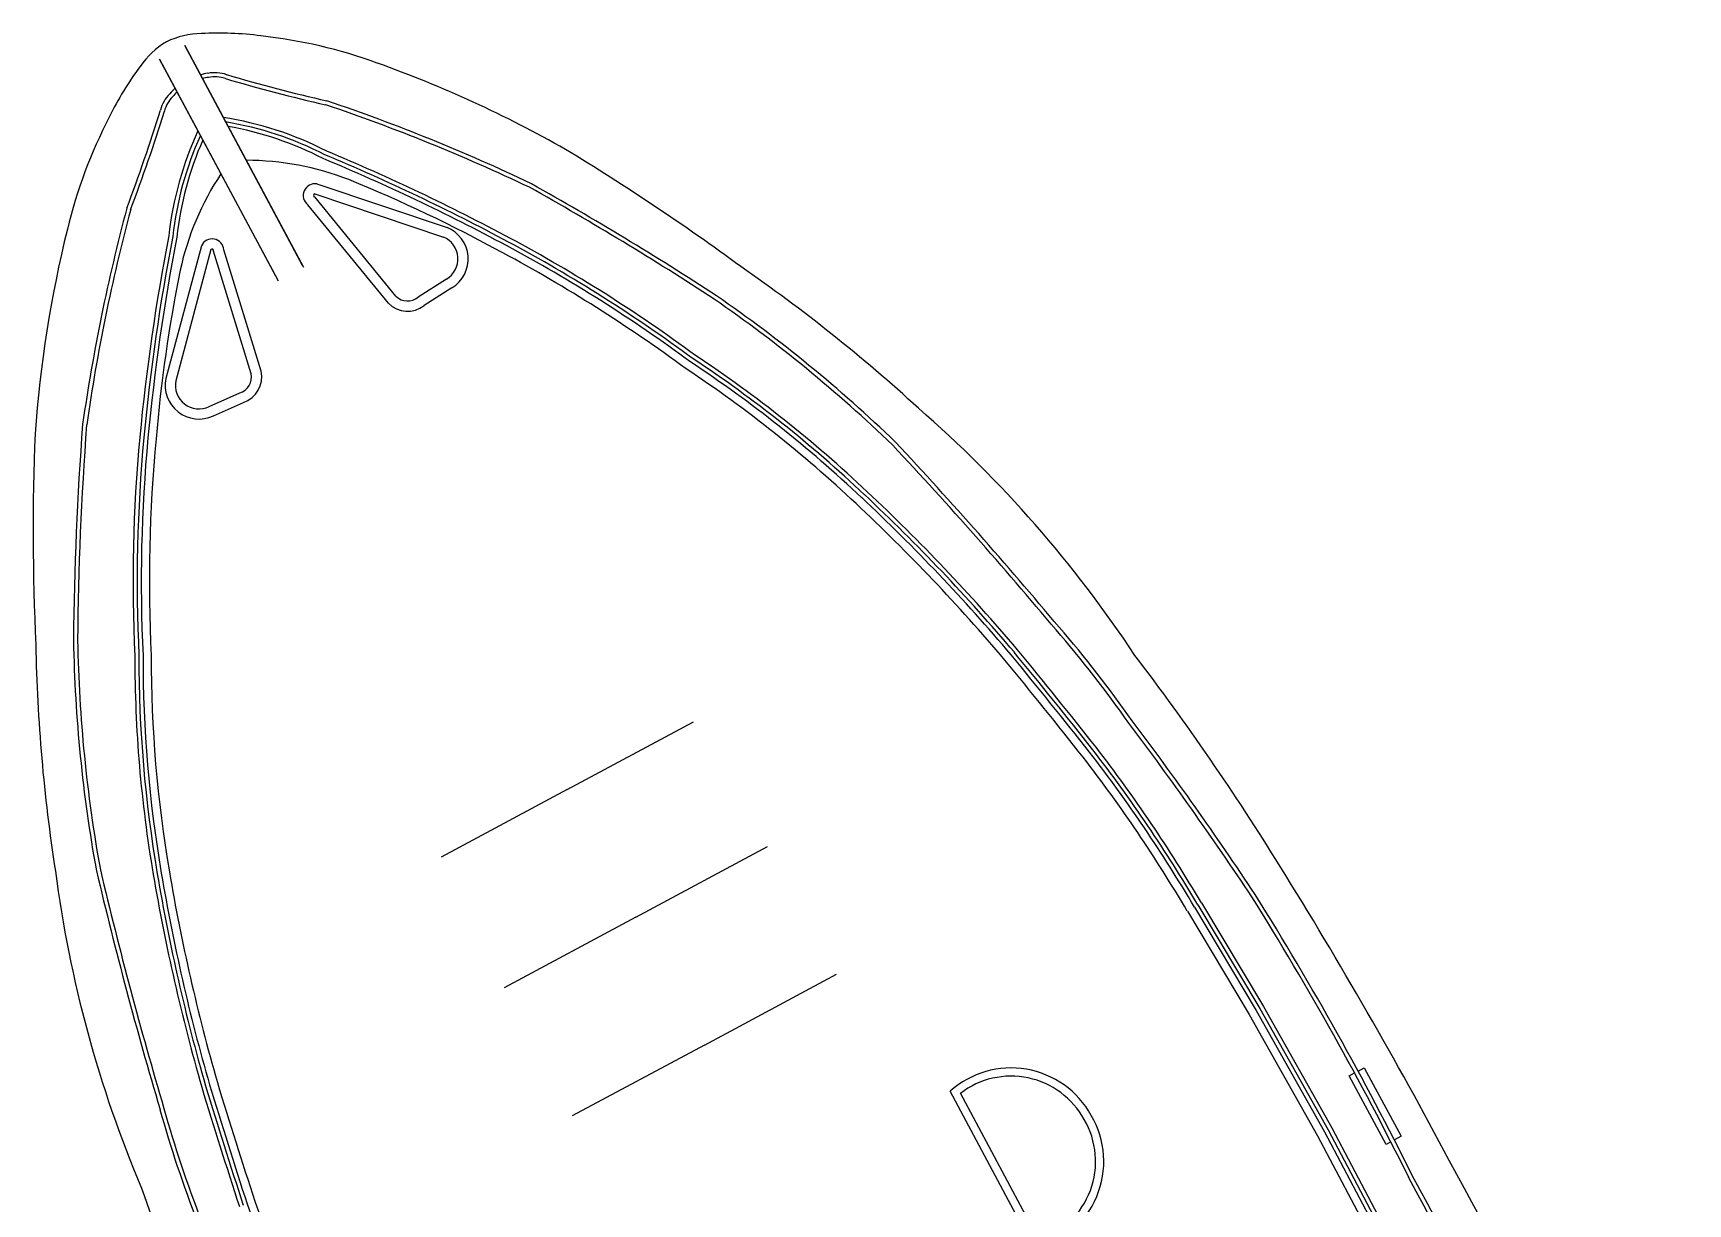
# Model space of a CAD drawing. Header units: metres. Extents: x 267365 to 277461, y 2088854 to 2108025.
# Drawn here: x 271102.91 to 271134.03, y 2092263.97 to 2092285.98 of the extents above; entities that cross this region are included whole.
import ezdxf

# ---------------------------------------------------------------- set-up
doc = ezdxf.new("R2010")
doc.units = ezdxf.units.M

msp = doc.modelspace()

# ---------------------------------------------------------------- linework, layer by layer
at = {"color": 30}
for p, q in [((271105.764, 2092285.749), (271107.998, 2092281.583)), ((271107.98, 2092281.615), (271105.764, 2092285.749)), ((271105.764, 2092285.749), (271107.998, 2092281.583)), ((271107.98, 2092281.615), (271105.764, 2092285.749)), ((271107.506, 2092281.361), (271105.29, 2092285.495)), ((271105.29, 2092285.495), (271107.524, 2092281.329)), ((271107.506, 2092281.361), (271105.29, 2092285.495)), ((271105.29, 2092285.495), (271107.524, 2092281.329)), ((271108.25, 2092283.15), (271110.697, 2092282.329)), ((271108.25, 2092283.15), (271110.697, 2092282.329)), ((271109.736, 2092281.038), (271108.208, 2092282.905)), ((271109.736, 2092281.038), (271108.208, 2092282.905)), ((271108.21, 2092282.961), (271110.63, 2092282.149)), ((271108.21, 2092282.961), (271110.63, 2092282.149)), ((271109.594, 2092280.909), (271108.081, 2092282.756)), ((271109.594, 2092280.909), (271108.081, 2092282.756)), ((271106.079, 2092281.986), (271105.409, 2092279.493)), ((271106.079, 2092281.986), (271105.409, 2092279.493)), ((271106.258, 2092281.914), (271105.596, 2092279.45)), ((271106.258, 2092281.914), (271105.596, 2092279.45)), ((271107.016, 2092279.579), (271106.306, 2092281.885)), ((271107.016, 2092279.579), (271106.306, 2092281.885)), ((271107.202, 2092279.626), (271106.5, 2092281.909)), ((271107.202, 2092279.626), (271106.5, 2092281.909)), ((271110.687, 2092281.357), (271110.155, 2092281.02)), ((271110.687, 2092281.357), (271110.155, 2092281.02)), ((271110.788, 2092281.194), (271110.266, 2092280.864)), ((271110.788, 2092281.194), (271110.266, 2092280.864)), ((271106.223, 2092278.964), (271106.799, 2092279.221)), ((271106.223, 2092278.964), (271106.799, 2092279.221)), ((271106.303, 2092278.789), (271106.867, 2092279.041)), ((271106.303, 2092278.789), (271106.867, 2092279.041)), ((271112.956, 2092271.766), (271115.33, 2092273.039)), ((271112.956, 2092271.766), (271115.33, 2092273.039)), ((271112.956, 2092271.766), (271115.33, 2092273.039)), ((271112.956, 2092271.766), (271110.583, 2092270.494)), ((271112.956, 2092271.766), (271110.583, 2092270.494)), ((271112.956, 2092271.766), (271110.583, 2092270.494)), ((271114.245, 2092269.363), (271116.722, 2092270.691)), ((271114.245, 2092269.363), (271116.722, 2092270.691)), ((271114.245, 2092269.363), (271116.722, 2092270.691)), ((271124.615, 2092269.475), (271125.778, 2092267.533)), ((271124.615, 2092269.475), (271125.778, 2092267.533)), ((271124.747, 2092269.553), (271125.911, 2092267.61)), ((271124.747, 2092269.553), (271125.911, 2092267.61)), ((271124.813, 2092269.593), (271125.977, 2092267.649)), ((271124.813, 2092269.593), (271125.977, 2092267.649)), ((271124.878, 2092269.632), (271126.044, 2092267.687)), ((271124.878, 2092269.632), (271126.044, 2092267.687)), ((271114.245, 2092269.363), (271111.768, 2092268.034)), ((271114.245, 2092269.363), (271111.768, 2092268.034)), ((271114.245, 2092269.363), (271111.768, 2092268.034)), ((271115.534, 2092266.959), (271118.018, 2092268.291)), ((271115.534, 2092266.959), (271118.018, 2092268.291)), ((271115.534, 2092266.959), (271118.018, 2092268.291)), ((271125.911, 2092267.61), (271127.196, 2092265.328)), ((271125.911, 2092267.61), (271127.196, 2092265.328)), ((271125.977, 2092267.649), (271127.263, 2092265.365)), ((271125.977, 2092267.649), (271127.263, 2092265.365)), ((271126.044, 2092267.687), (271127.33, 2092265.402)), ((271126.044, 2092267.687), (271127.33, 2092265.402)), ((271125.778, 2092267.533), (271127.061, 2092265.255)), ((271125.778, 2092267.533), (271127.061, 2092265.255)), ((271115.534, 2092266.959), (271113.05, 2092265.627)), ((271115.534, 2092266.959), (271113.05, 2092265.627)), ((271115.534, 2092266.959), (271113.05, 2092265.627)), ((271127.659, 2092266.382), (271127.758, 2092266.435)), ((271127.659, 2092266.382), (271127.758, 2092266.435)), ((271128.351, 2092265.093), (271127.659, 2092266.382)), ((271128.351, 2092265.093), (271127.659, 2092266.382)), ((271127.825, 2092266.471), (271127.942, 2092266.534)), ((271127.825, 2092266.471), (271127.942, 2092266.534)), ((271127.942, 2092266.534), (271128.634, 2092265.244)), ((271127.942, 2092266.534), (271128.634, 2092265.244)), ((271121.75, 2092263.114), (271120.154, 2092266.09)), ((271121.75, 2092263.114), (271120.154, 2092266.09)), ((271121.826, 2092263.296), (271120.349, 2092266.052)), ((271121.826, 2092263.296), (271120.349, 2092266.052)), ((271127.263, 2092265.365), (271129.257, 2092261.589)), ((271127.263, 2092265.365), (271129.257, 2092261.589)), ((271127.33, 2092265.402), (271129.325, 2092261.625)), ((271127.33, 2092265.402), (271129.325, 2092261.625)), ((271127.061, 2092265.255), (271129.054, 2092261.481)), ((271127.061, 2092265.255), (271129.054, 2092261.481)), ((271127.196, 2092265.328), (271129.19, 2092261.553)), ((271127.196, 2092265.328), (271129.19, 2092261.553)), ((271128.439, 2092265.14), (271128.351, 2092265.093)), ((271128.439, 2092265.14), (271128.351, 2092265.093)), ((271128.634, 2092265.244), (271128.507, 2092265.177)), ((271128.634, 2092265.244), (271128.507, 2092265.177))]:
    msp.add_line(p, q, dxfattribs=at)
for centre, radius, start, end in [((271106.115, 2092284.342), 1.635, 91.1992, 115.1488), ((271106.115, 2092284.342), 1.635, 91.1992, 115.1488), ((271106.404, 2092279.965), 6.02, 82.4602, 93.0786), ((271106.404, 2092279.965), 6.02, 82.4602, 93.0786), ((271106.148, 2092276.5), 9.491, 70.0542, 83.6778), ((271106.148, 2092276.5), 9.491, 70.0542, 83.6778), ((271106.268, 2092284.424), 1.635, 121.2515, 145.2011), ((271106.268, 2092284.424), 1.635, 121.2515, 145.2011), ((271109.753, 2092281.761), 6.02, 143.3217, 153.9401), ((271109.753, 2092281.761), 6.02, 143.3217, 153.9401), ((271101.713, 2092264.015), 22.74, 60.4606, 70.2801), ((271101.713, 2092264.015), 22.74, 60.4606, 70.2801), ((271106.368, 2092283.982), 1.258, 97.7444, 104.2609), ((271106.368, 2092283.982), 1.258, 97.7444, 104.2609), ((271106.368, 2092283.982), 1.181, 97.6349, 103.3356), ((271106.368, 2092283.982), 1.181, 97.6349, 103.3356), ((271106.329, 2092284.558), 0.683, 70.8921, 101.058), ((271106.329, 2092284.558), 0.683, 70.8921, 101.058), ((271106.329, 2092284.558), 0.606, 70.7267, 101.2635), ((271106.329, 2092284.558), 0.606, 70.7267, 101.2635), ((271115.579, 2092315.872), 32.046, 253.5965, 257.0877), ((271115.579, 2092315.872), 32.046, 253.5965, 257.0877), ((271115.579, 2092315.872), 31.969, 253.5999, 257.0946), ((271115.579, 2092315.872), 31.969, 253.5999, 257.0946), ((271105.969, 2092284.365), 0.683, 135.3423, 165.5081), ((271105.969, 2092284.365), 0.683, 135.3423, 165.5081), ((271105.969, 2092284.365), 0.606, 135.1368, 165.6736), ((271105.969, 2092284.365), 0.606, 135.1368, 165.6736), ((271106.428, 2092284.014), 1.258, 132.1393, 138.6559), ((271106.428, 2092284.014), 1.258, 132.1393, 138.6559), ((271106.428, 2092284.014), 1.181, 133.0647, 138.7654), ((271106.428, 2092284.014), 1.181, 133.0647, 138.7654), ((271097.289, 2092251.655), 34.885, 64.5462, 71.3599), ((271097.289, 2092251.655), 34.885, 64.5462, 71.3599), ((271112.781, 2092280.056), 9.491, 152.7225, 166.3461), ((271112.781, 2092280.056), 9.491, 152.7225, 166.3461), ((271074.768, 2092293.989), 31.969, 339.3057, 342.8004), ((271074.768, 2092293.989), 31.969, 339.3057, 342.8004), ((271074.768, 2092293.989), 32.046, 339.3126, 342.8038), ((271074.768, 2092293.989), 32.046, 339.3126, 342.8038), ((271105.488, 2092278.026), 6.452, 62.8323, 81.0908), ((271105.488, 2092278.026), 6.452, 62.8323, 81.0908), ((271097.289, 2092251.655), 34.808, 64.5504, 71.3535), ((271097.289, 2092251.655), 34.808, 64.5504, 71.3535), ((271111.875, 2092281.451), 6.452, 155.3094, 173.568), ((271111.875, 2092281.451), 6.452, 155.3094, 173.568), ((271111.875, 2092281.451), 6.375, 155.833, 173.5952), ((271111.875, 2092281.451), 6.375, 155.833, 173.5952), ((271105.488, 2092278.026), 6.375, 62.8051, 80.5673), ((271105.488, 2092278.026), 6.375, 62.8051, 80.5673), ((271105.488, 2092278.026), 6.298, 62.7775, 80.027), ((271105.488, 2092278.026), 6.298, 62.7775, 80.027), ((271111.875, 2092281.451), 6.298, 156.3732, 173.6228), ((271111.875, 2092281.451), 6.298, 156.3732, 173.6228), ((271093.146, 2092247.126), 39.701, 61.8313, 67.3518), ((271093.146, 2092247.126), 39.701, 61.8313, 67.3518), ((271089.533, 2092245.26), 45.082, 53.7035, 58.7451), ((271089.533, 2092245.26), 45.082, 53.7035, 58.7451), ((271106.91, 2092278.226), 5.367, 68.7994, 89.9015), ((271106.91, 2092278.226), 5.367, 68.7994, 89.9015), ((271093.146, 2092247.126), 39.547, 61.8314, 67.3606), ((271093.146, 2092247.126), 39.547, 61.8314, 67.3606), ((271093.146, 2092247.126), 39.624, 61.8313, 67.3562), ((271093.146, 2092247.126), 39.624, 61.8313, 67.3562), ((271110.921, 2092280.377), 5.367, 146.4988, 167.6008), ((271110.921, 2092280.377), 5.367, 146.4988, 167.6008), ((271108.213, 2092282.933), 0.22, 80.3972, 233.1437), ((271108.213, 2092282.933), 0.22, 80.3972, 233.1437), ((271098.377, 2092257.489), 27.79, 61.2533, 67.8586), ((271098.377, 2092257.489), 27.79, 61.2533, 67.8586), ((271082.556, 2092230.113), 60.802, 56.8987, 60.73244), ((271082.556, 2092230.113), 60.802, 56.8987, 60.73244), ((271108.213, 2092282.933), 0.0285, 96.514, 258.455), ((271108.213, 2092282.933), 0.0285, 96.514, 258.455), ((271082.556, 2092230.113), 60.726, 56.89969, 60.73003), ((271082.556, 2092230.113), 60.726, 56.89969, 60.73003), ((271138.378, 2092273.687), 34.885, 165.0404, 171.854), ((271138.378, 2092273.687), 34.885, 165.0404, 171.854), ((271138.378, 2092273.687), 34.808, 165.0467, 171.8498), ((271138.378, 2092273.687), 34.808, 165.0467, 171.8498), ((271125.634, 2092276.842), 22.74, 166.1202, 175.9397), ((271125.634, 2092276.842), 22.74, 166.1202, 175.9397), ((271144.442, 2092274.631), 39.701, 169.0485, 174.569), ((271144.442, 2092274.631), 39.701, 169.0485, 174.569), ((271110.457, 2092281.739), 0.637, 301.3123, 67.9216), ((271110.457, 2092281.739), 0.637, 301.3123, 67.9216), ((271144.442, 2092274.631), 39.624, 169.0441, 174.569), ((271144.442, 2092274.631), 39.624, 169.0441, 174.569), ((271144.442, 2092274.631), 39.547, 169.0397, 174.5688), ((271144.442, 2092274.631), 39.547, 169.0397, 174.5688), ((271106.28, 2092281.896), 0.22, 3.2566, 156.003), ((271106.28, 2092281.896), 0.22, 3.2566, 156.003), ((271106.28, 2092281.896), 0.0285, 337.9453, 139.8863), ((271106.28, 2092281.896), 0.0285, 337.9453, 139.8863), ((271110.457, 2092281.739), 0.445, 301.1089, 67.2299), ((271110.457, 2092281.739), 0.445, 301.1089, 67.2299), ((271098.088, 2092256.45), 28.842, 53.6288, 61.7411), ((271098.088, 2092256.45), 28.842, 53.6288, 61.7411), ((271098.088, 2092256.45), 28.995, 53.6364, 61.7414), ((271098.088, 2092256.45), 28.995, 53.6364, 61.7414), ((271098.088, 2092256.45), 29.072, 53.6402, 61.7415), ((271098.088, 2092256.45), 29.072, 53.6402, 61.7415), ((271098.088, 2092256.45), 29.149, 53.6439, 61.7416), ((271098.088, 2092256.45), 29.149, 53.6439, 61.7416), ((271098.312, 2092255.697), 31.486, 47.5572, 55.3346), ((271098.312, 2092255.697), 31.486, 47.5572, 55.3346), ((271132.916, 2092276.009), 27.79, 168.5417, 175.147), ((271132.916, 2092276.009), 27.79, 168.5417, 175.147), ((271109.955, 2092281.262), 0.314, 225.6922, 309.5333), ((271109.955, 2092281.262), 0.314, 225.6922, 309.5333), ((271100.373, 2092258.794), 26.979, 46.1167, 55.3335), ((271100.373, 2092258.794), 26.979, 46.1167, 55.3335), ((271100.373, 2092258.794), 27.056, 46.1123, 55.3357), ((271100.373, 2092258.794), 27.056, 46.1123, 55.3357), ((271109.955, 2092281.262), 0.505, 224.3346, 308.0062), ((271109.955, 2092281.262), 0.505, 224.3346, 308.0062), ((271102.067, 2092259.842), 23.78, 46.664, 56.5035), ((271102.067, 2092259.842), 23.78, 46.664, 56.5035), ((271102.067, 2092259.842), 23.934, 46.6645, 56.4943), ((271102.067, 2092259.842), 23.934, 46.6645, 56.4943), ((271102.067, 2092259.842), 24.011, 46.6648, 56.4897), ((271102.067, 2092259.842), 24.011, 46.6648, 56.4897), ((271102.067, 2092259.842), 24.087, 46.665, 56.4852), ((271102.067, 2092259.842), 24.087, 46.665, 56.4852), ((271106.033, 2092279.366), 0.637, 168.4786, 295.088), ((271106.033, 2092279.366), 0.637, 168.4786, 295.088), ((271106.033, 2092279.366), 0.445, 169.1704, 295.2913), ((271106.033, 2092279.366), 0.445, 169.1704, 295.2913), ((271106.708, 2092279.521), 0.314, 286.867, 10.7081), ((271106.708, 2092279.521), 0.314, 286.867, 10.7081), ((271106.708, 2092279.521), 0.505, 288.3941, 12.0656), ((271106.708, 2092279.521), 0.505, 288.3941, 12.0656), ((271104.572, 2092261.71), 22.831, 33.4205, 48.9677), ((271104.572, 2092261.71), 22.831, 33.4205, 48.9677), ((271147.996, 2092276.607), 45.082, 177.6552, 182.6967), ((271147.996, 2092276.607), 45.082, 177.6552, 182.6967), ((271164.473, 2092274.037), 60.802, 175.66783, 179.50157), ((271164.473, 2092274.037), 60.802, 175.66783, 179.50157), ((271164.473, 2092274.037), 60.726, 175.67024, 179.50058), ((271164.473, 2092274.037), 60.726, 175.67024, 179.50058), ((271133.942, 2092275.675), 29.149, 174.6587, 182.7563), ((271133.942, 2092275.675), 29.149, 174.6587, 182.7563), ((271133.942, 2092275.675), 29.072, 174.6588, 182.7601), ((271133.942, 2092275.675), 29.072, 174.6588, 182.7601), ((271133.942, 2092275.675), 28.995, 174.6589, 182.7639), ((271133.942, 2092275.675), 28.995, 174.6589, 182.7639), ((271133.942, 2092275.675), 28.842, 174.6592, 182.7715), ((271133.942, 2092275.675), 28.842, 174.6592, 182.7715), ((271057.837, 2092221.008), 83.819, 39.89132, 43.06285), ((271057.837, 2092221.008), 83.819, 39.89132, 43.06285), ((271057.837, 2092221.008), 83.895, 39.89177, 43.06425), ((271057.837, 2092221.008), 83.895, 39.89177, 43.06425), ((271093.925, 2092251.071), 35.902, 40.306, 46.8206), ((271093.925, 2092251.071), 35.902, 40.306, 46.8206), ((271093.925, 2092251.071), 35.979, 40.3051, 46.8205), ((271093.925, 2092251.071), 35.979, 40.3051, 46.8205), ((271093.925, 2092251.071), 36.055, 40.3042, 46.8203), ((271093.925, 2092251.071), 36.055, 40.3042, 46.8203), ((271093.925, 2092251.071), 35.748, 40.3079, 46.821), ((271093.925, 2092251.071), 35.748, 40.3079, 46.821), ((271105.617, 2092260.45), 21.866, 35.0556, 40.8897), ((271105.617, 2092260.45), 21.866, 35.0556, 40.8897), ((271105.617, 2092260.45), 21.943, 35.0591, 40.8879), ((271105.617, 2092260.45), 21.943, 35.0591, 40.8879), ((271134.444, 2092275.072), 31.486, 181.0657, 188.8431), ((271134.444, 2092275.072), 31.486, 181.0657, 188.8431), ((271130.724, 2092275.068), 27.056, 181.0645, 190.2879), ((271130.724, 2092275.068), 27.056, 181.0645, 190.2879), ((271130.724, 2092275.068), 26.979, 181.0668, 190.2836), ((271130.724, 2092275.068), 26.979, 181.0668, 190.2836), ((271029.209, 2092198.564), 119.386, 38.30191, 39.43136), ((271029.209, 2092198.564), 119.386, 38.30191, 39.43136), ((271128.914, 2092274.238), 24.087, 179.9151, 189.7352), ((271128.914, 2092274.238), 24.087, 179.9151, 189.7352), ((271128.914, 2092274.238), 24.011, 179.9106, 189.7355), ((271128.914, 2092274.238), 24.011, 179.9106, 189.7355), ((271128.914, 2092274.238), 23.934, 179.906, 189.7357), ((271128.914, 2092274.238), 23.934, 179.906, 189.7357), ((271128.914, 2092274.238), 23.78, 179.8968, 189.7362), ((271128.914, 2092274.238), 23.78, 179.8968, 189.7362), ((271029.209, 2092198.564), 119.079, 38.3027, 39.43024), ((271029.209, 2092198.564), 119.079, 38.3027, 39.43024), ((271029.209, 2092198.564), 119.233, 38.30231, 39.4308), ((271029.209, 2092198.564), 119.233, 38.30231, 39.4308), ((271029.209, 2092198.564), 119.309, 38.30211, 39.43108), ((271029.209, 2092198.564), 119.309, 38.30211, 39.43108), ((271084.616, 2092244.508), 49.078, 31.7291, 37.3534), ((271084.616, 2092244.508), 49.078, 31.7291, 37.3534), ((271070.444, 2092232.993), 66.468, 33.56916, 37.01545), ((271070.444, 2092232.993), 66.468, 33.56916, 37.01545), ((271070.444, 2092232.993), 66.545, 33.56828, 37.01432), ((271070.444, 2092232.993), 66.545, 33.56828, 37.01432), ((271100.744, 2092255.444), 27.996, 30.4497, 37.6885), ((271100.744, 2092255.444), 27.996, 30.4497, 37.6885), ((271100.744, 2092255.444), 27.689, 30.4497, 37.6851), ((271100.744, 2092255.444), 27.689, 30.4497, 37.6851), ((271100.744, 2092255.444), 27.843, 30.4497, 37.6868), ((271100.744, 2092255.444), 27.843, 30.4497, 37.6868), ((271100.744, 2092255.444), 27.919, 30.4497, 37.6877), ((271100.744, 2092255.444), 27.919, 30.4497, 37.6877), ((271125.972, 2092273.185), 22.831, 187.4326, 202.9797), ((271125.972, 2092273.185), 22.831, 187.4326, 202.9797), ((271185.737, 2092289.588), 83.895, 193.33602, 196.50849), ((271185.737, 2092289.588), 83.895, 193.33602, 196.50849), ((271185.737, 2092289.588), 83.819, 193.33742, 196.50895), ((271185.737, 2092289.588), 83.819, 193.33742, 196.50895), ((271140.726, 2092276.165), 36.055, 189.58, 196.0961), ((271140.726, 2092276.165), 36.055, 189.58, 196.0961), ((271140.726, 2092276.165), 35.979, 189.5798, 196.0952), ((271140.726, 2092276.165), 35.979, 189.5798, 196.0952), ((271140.726, 2092276.165), 35.902, 189.5796, 196.0942), ((271140.726, 2092276.165), 35.902, 189.5796, 196.0942), ((271140.726, 2092276.165), 35.748, 189.5793, 196.0923), ((271140.726, 2092276.165), 35.748, 189.5793, 196.0923), ((271046.567, 2092220.745), 93.938, 27.96001, 31.85219), ((271046.567, 2092220.745), 93.938, 27.96001, 31.85219), ((271073.815, 2092237.198), 61.357, 26.39387, 32.0383), ((271073.815, 2092237.198), 61.357, 26.39387, 32.0383), ((271073.815, 2092237.198), 61.433, 26.39504, 32.03925), ((271073.815, 2092237.198), 61.433, 26.39504, 32.03925), ((271121.301, 2092264.81), 1.719, 28.7508, 131.8847), ((271121.301, 2092264.81), 1.719, 28.7508, 131.8847), ((271121.301, 2092264.81), 1.565, 28.669, 127.5065), ((271121.301, 2092264.81), 1.565, 28.669, 127.5065), ((271220.272, 2092301.012), 119.386, 196.9689, 198.09835), ((271220.272, 2092301.012), 119.386, 196.9689, 198.09835), ((271220.272, 2092301.012), 119.309, 196.96918, 198.09816), ((271220.272, 2092301.012), 119.309, 196.96918, 198.09816), ((271220.272, 2092301.012), 119.233, 196.96946, 198.09796), ((271220.272, 2092301.012), 119.233, 196.96946, 198.09796), ((271220.272, 2092301.012), 119.079, 196.97003, 198.09756), ((271220.272, 2092301.012), 119.079, 196.97003, 198.09756), ((271126.443, 2092271.617), 21.943, 195.5124, 201.3412), ((271126.443, 2092271.617), 21.943, 195.5124, 201.3412), ((271126.443, 2092271.617), 21.866, 195.5106, 201.3446), ((271126.443, 2092271.617), 21.866, 195.5106, 201.3446), ((271121.334, 2092264.772), 1.71, 284.0967, 30.4009), ((271121.334, 2092264.772), 1.71, 284.0967, 30.4009), ((271121.334, 2092264.772), 1.556, 288.4656, 30.4814), ((271121.334, 2092264.772), 1.556, 288.4656, 30.4814), ((270502.957, 2091924.992), 712.788, 27.705083, 28.471036), ((270502.957, 2091924.992), 712.788, 27.705083, 28.471036), ((270500.987, 2091927.114), 712.692, 27.480541, 28.252532), ((270500.987, 2091927.114), 712.692, 27.480541, 28.252532), ((270500.987, 2091927.114), 712.768, 27.480545, 28.252432), ((270500.987, 2091927.114), 712.768, 27.480545, 28.252432), ((271151.343, 2092280.287), 49.078, 199.0468, 204.6712), ((271151.343, 2092280.287), 49.078, 199.0468, 204.6712), ((271133.309, 2092272.906), 27.843, 198.7134, 205.9505), ((271133.309, 2092272.906), 27.843, 198.7134, 205.9505), ((271133.309, 2092272.906), 27.689, 198.7151, 205.9505), ((271133.309, 2092272.906), 27.689, 198.7151, 205.9505)]:
    msp.add_arc(centre, radius, start, end, dxfattribs=at)

doc.saveas('drawing.dxf')
